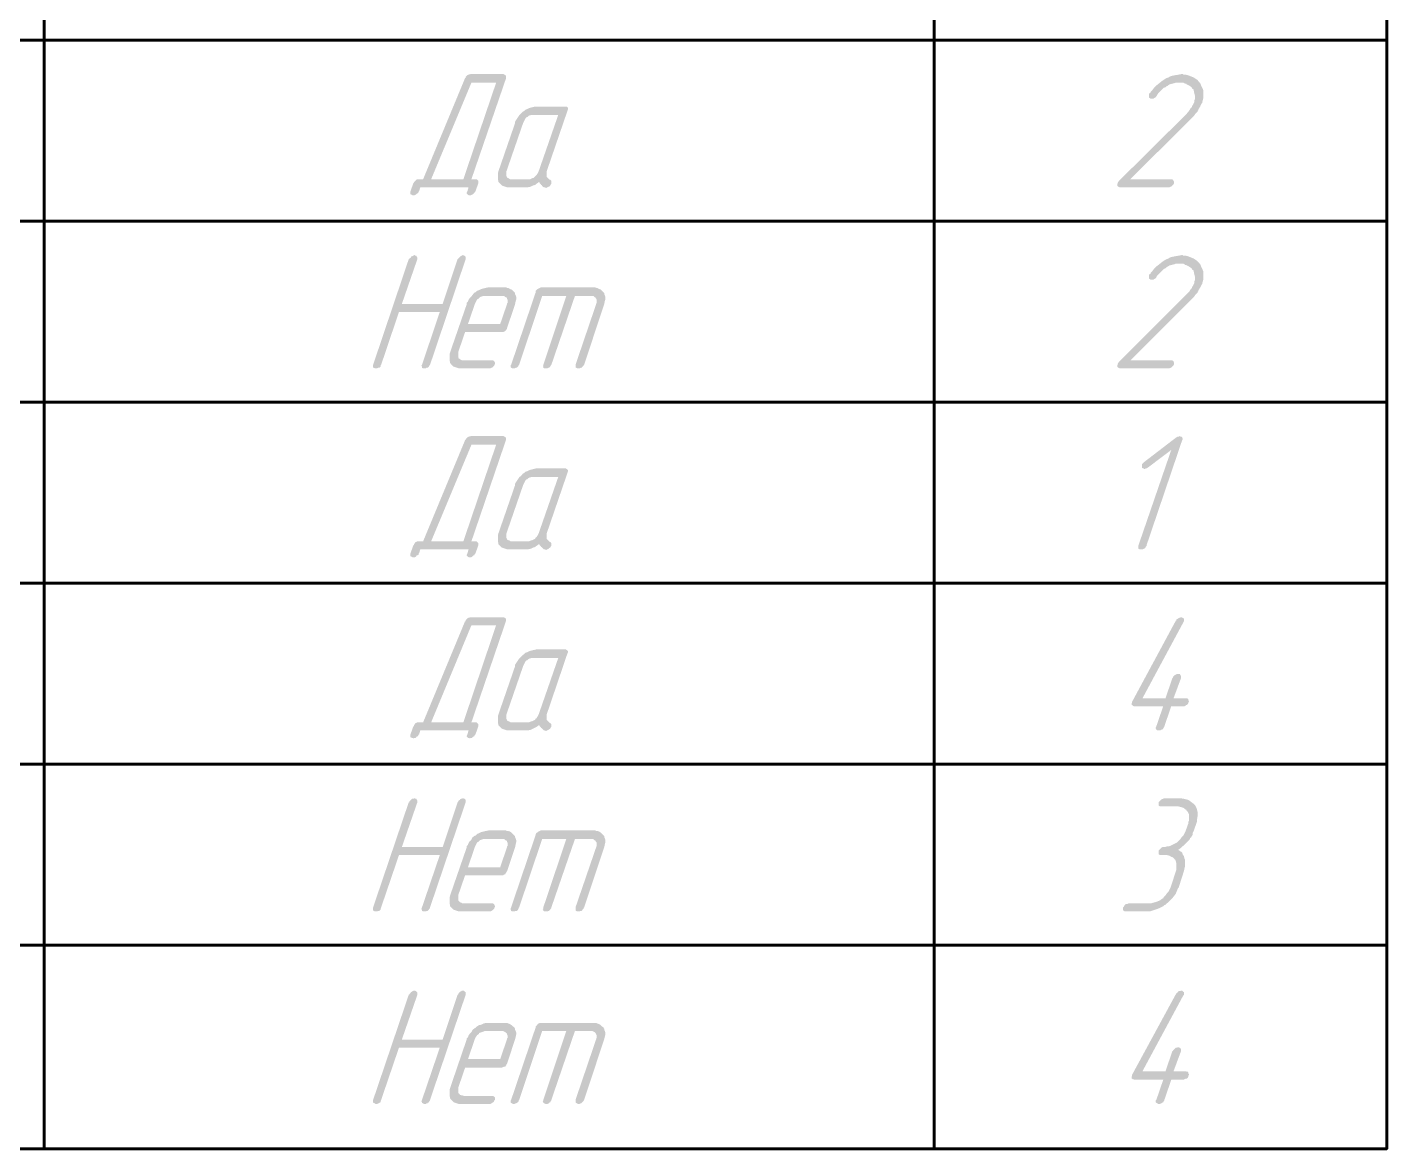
# Paper-space layout 'Layout1' of a CAD drawing. Extents: x -1 to 840, y -1 to 593.
# Drawn here: x 224.9 to 284.9, y 128 to 177.6 of the extents above; entities that cross this region are included whole.
import ezdxf

# ---------------------------------------------------------------- set-up
doc = ezdxf.new("R2010")
doc.units = 0
doc.header["$MEASUREMENT"] = 0
doc.layers.add('PDF _Геометрия', color=7, linetype='CONTINUOUS')
doc.layers.add('PDF _Сплошная заливка', color=7, linetype='CONTINUOUS')

psp = doc.layouts.get("Layout1")

# ---------------------------------------------------------------- hatches: boundary and pattern name
at = {"layer": 'PDF _Сплошная заливка', "transparency": 33554559}
h = psp.add_hatch(color=256, dxfattribs=at)
h.paths.add_polyline_path([(245.568, 175.115), (244.476, 175.115), (242.697, 170.848), (244.12, 170.848)], flags=0)
h.paths.add_polyline_path([(245.924, 175.47), (245.949, 175.47), (245.975, 175.445), (246, 175.42), (246, 175.369), (246, 175.293), (244.476, 170.848), (244.679, 170.848), (244.704, 170.848), (244.73, 170.822), (244.755, 170.797), (244.781, 170.771), (244.781, 170.721), (244.781, 170.67), (244.654, 170.314), (244.654, 170.314), (244.628, 170.289), (244.603, 170.238), (244.552, 170.187), (244.527, 170.187), (244.501, 170.162), (244.45, 170.136), (244.399, 170.136), (244.399, 170.136), (244.374, 170.136), (244.323, 170.162), (244.298, 170.187), (244.298, 170.187), (244.273, 170.213), (244.273, 170.264), (244.298, 170.314), (244.349, 170.492), (242.215, 170.492), (242.164, 170.314), (242.139, 170.314), (242.139, 170.264), (242.113, 170.238), (242.037, 170.187), (242.037, 170.187), (242.012, 170.162), (241.961, 170.136), (241.91, 170.136), (241.91, 170.136), (241.884, 170.136), (241.834, 170.162), (241.808, 170.187), (241.783, 170.187), (241.783, 170.213), (241.783, 170.264), (241.783, 170.314), (241.91, 170.67), (241.91, 170.67), (241.935, 170.695), (241.935, 170.721), (241.961, 170.746), (241.986, 170.771), (242.037, 170.822), (242.088, 170.848), (242.164, 170.848), (242.342, 170.848), (244.196, 175.318), (244.196, 175.318), (244.222, 175.318), (244.222, 175.369), (244.247, 175.394), (244.298, 175.445), (244.349, 175.47), (244.45, 175.496), (245.898, 175.496)], flags=0)
for points in [[(275.927, 175.47), (275.978, 175.47), (276.028, 175.47), (276.13, 175.445), (276.257, 175.394), (276.384, 175.344), (276.537, 175.242), (276.587, 175.191), (276.638, 175.14), (276.638, 175.115), (276.664, 175.115), (276.664, 175.089), (276.689, 175.064), (276.714, 174.988), (276.765, 174.886), (276.816, 174.759), (276.816, 174.607), (276.816, 174.531), (276.816, 174.455), (276.791, 174.353), (276.765, 174.251), (276.765, 174.251), (276.765, 174.226), (276.74, 174.2), (276.714, 174.15), (276.689, 174.099), (276.664, 174.048), (276.587, 173.921), (276.587, 173.896), (276.562, 173.87), (276.562, 173.845), (276.511, 173.794), (276.46, 173.743), (276.409, 173.667), (276.359, 173.616), (276.282, 173.54), (273.59, 170.848), (275.393, 170.848), (275.419, 170.848), (275.47, 170.822), (275.495, 170.771), (275.495, 170.771), (275.52, 170.746), (275.52, 170.721), (275.52, 170.67), (275.495, 170.645), (275.495, 170.619), (275.47, 170.594), (275.419, 170.543), (275.393, 170.517), (275.368, 170.517), (275.317, 170.492), (275.266, 170.492), (273.132, 170.492), (273.107, 170.492), (273.056, 170.517), (273.031, 170.543), (273.031, 170.543), (273.005, 170.568), (273.005, 170.619), (273.031, 170.67), (273.031, 170.67), (273.031, 170.695), (273.081, 170.771), (276.054, 173.718), (276.181, 173.87), (276.257, 173.997), (276.282, 173.997), (276.282, 174.023), (276.308, 174.048), (276.308, 174.074), (276.359, 174.15), (276.409, 174.251), (276.409, 174.251), (276.409, 174.277), (276.409, 174.327), (276.435, 174.378), (276.435, 174.455), (276.435, 174.556), (276.409, 174.658), (276.384, 174.785), (276.359, 174.835), (276.308, 174.861), (276.308, 174.886), (276.308, 174.886), (276.282, 174.912), (276.257, 174.937), (276.181, 174.988), (276.079, 175.039), (276.054, 175.039), (276.054, 175.064), (276.003, 175.064), (275.978, 175.089), (275.927, 175.115), (275.876, 175.115), (275.749, 175.115), (275.698, 175.115), (275.647, 175.115), (275.596, 175.115), (275.52, 175.089), (275.419, 175.064), (275.317, 175.039), (275.241, 174.988), (275.215, 174.962), (275.19, 174.962), (275.139, 174.912), (275.063, 174.886), (274.987, 174.81), (274.911, 174.734), (274.809, 174.632), (274.733, 174.505), (274.733, 174.505), (274.707, 174.48), (274.682, 174.455), (274.631, 174.429), (274.631, 174.429), (274.606, 174.404), (274.58, 174.404), (274.53, 174.404), (274.53, 174.404), (274.479, 174.404), (274.453, 174.429), (274.403, 174.455), (274.403, 174.455), (274.403, 174.48), (274.403, 174.505), (274.403, 174.581), (274.428, 174.632), (274.428, 174.658), (274.453, 174.658), (274.479, 174.683), (274.479, 174.708), (274.555, 174.785), (274.631, 174.886), (274.733, 174.988), (274.86, 175.089), (274.987, 175.191), (275.139, 175.293), (275.139, 175.293), (275.139, 175.293), (275.19, 175.318), (275.266, 175.344), (275.343, 175.394), (275.444, 175.42), (275.571, 175.445), (275.724, 175.47), (275.851, 175.496), (275.901, 175.496)], [(244.146, 167.469), (244.171, 167.469), (244.196, 167.444), (244.222, 167.419), (244.222, 167.393), (244.222, 167.368), (244.222, 167.317), (242.647, 162.644), (242.647, 162.644), (242.621, 162.618), (242.596, 162.567), (242.545, 162.516), (242.545, 162.516), (242.494, 162.516), (242.469, 162.491), (242.393, 162.491), (242.393, 162.491), (242.367, 162.491), (242.342, 162.491), (242.291, 162.516), (242.291, 162.516), (242.291, 162.567), (242.265, 162.593), (242.291, 162.644), (243.078, 164.98), (241.275, 164.98), (240.487, 162.644), (240.487, 162.644), (240.462, 162.618), (240.462, 162.567), (240.411, 162.516), (240.386, 162.516), (240.36, 162.516), (240.309, 162.491), (240.259, 162.491), (240.259, 162.491), (240.233, 162.491), (240.208, 162.491), (240.157, 162.516), (240.132, 162.516), (240.132, 162.567), (240.132, 162.593), (240.132, 162.618), (240.132, 162.644), (241.707, 167.317), (241.732, 167.317), (241.732, 167.342), (241.783, 167.368), (241.808, 167.419), (241.834, 167.444), (241.859, 167.444), (241.91, 167.469), (241.961, 167.495), (241.986, 167.495), (241.986, 167.469), (242.037, 167.469), (242.062, 167.444), (242.062, 167.419), (242.088, 167.393), (242.088, 167.368), (242.088, 167.317), (241.402, 165.336), (243.206, 165.336), (243.866, 167.317), (243.866, 167.317), (243.891, 167.342), (243.917, 167.368), (243.968, 167.419), (243.968, 167.444), (244.018, 167.444), (244.044, 167.469), (244.095, 167.495), (244.12, 167.495)], [(275.927, 167.469), (275.978, 167.469), (276.028, 167.469), (276.13, 167.444), (276.257, 167.393), (276.384, 167.342), (276.537, 167.241), (276.587, 167.19), (276.638, 167.139), (276.638, 167.114), (276.664, 167.114), (276.664, 167.088), (276.689, 167.063), (276.714, 166.987), (276.765, 166.885), (276.816, 166.758), (276.816, 166.606), (276.816, 166.53), (276.816, 166.454), (276.791, 166.352), (276.765, 166.25), (276.765, 166.25), (276.765, 166.225), (276.74, 166.199), (276.714, 166.149), (276.689, 166.098), (276.664, 166.047), (276.587, 165.92), (276.587, 165.895), (276.562, 165.869), (276.562, 165.844), (276.511, 165.793), (276.46, 165.742), (276.409, 165.666), (276.359, 165.615), (276.282, 165.539), (273.59, 162.847), (275.393, 162.847), (275.419, 162.847), (275.47, 162.821), (275.495, 162.796), (275.495, 162.77), (275.52, 162.745), (275.52, 162.72), (275.52, 162.669), (275.495, 162.644), (275.495, 162.618), (275.47, 162.593), (275.419, 162.542), (275.393, 162.516), (275.368, 162.516), (275.317, 162.491), (275.266, 162.491), (273.132, 162.491), (273.107, 162.491), (273.056, 162.516), (273.031, 162.542), (273.031, 162.542), (273.005, 162.567), (273.005, 162.618), (273.031, 162.669), (273.031, 162.669), (273.031, 162.694), (273.081, 162.77), (276.054, 165.742), (276.181, 165.869), (276.257, 165.996), (276.282, 165.996), (276.282, 166.022), (276.308, 166.047), (276.308, 166.072), (276.359, 166.149), (276.409, 166.25), (276.409, 166.25), (276.409, 166.276), (276.409, 166.326), (276.435, 166.377), (276.435, 166.454), (276.435, 166.555), (276.409, 166.657), (276.384, 166.784), (276.359, 166.835), (276.308, 166.86), (276.308, 166.885), (276.308, 166.885), (276.282, 166.911), (276.257, 166.936), (276.181, 166.987), (276.079, 167.038), (276.054, 167.038), (276.054, 167.063), (276.003, 167.063), (275.978, 167.088), (275.927, 167.114), (275.876, 167.114), (275.749, 167.114), (275.698, 167.114), (275.647, 167.114), (275.596, 167.114), (275.52, 167.088), (275.419, 167.063), (275.317, 167.038), (275.241, 166.987), (275.215, 166.987), (275.19, 166.961), (275.139, 166.911), (275.063, 166.885), (274.987, 166.809), (274.911, 166.733), (274.809, 166.631), (274.733, 166.53), (274.733, 166.504), (274.707, 166.479), (274.682, 166.454), (274.631, 166.428), (274.631, 166.428), (274.606, 166.403), (274.58, 166.403), (274.53, 166.403), (274.53, 166.403), (274.479, 166.403), (274.453, 166.428), (274.403, 166.454), (274.403, 166.454), (274.403, 166.479), (274.403, 166.53), (274.403, 166.58), (274.428, 166.631), (274.428, 166.657), (274.453, 166.657), (274.479, 166.682), (274.479, 166.707), (274.555, 166.784), (274.631, 166.885), (274.733, 166.987), (274.86, 167.088), (274.987, 167.19), (275.139, 167.292), (275.139, 167.292), (275.139, 167.292), (275.19, 167.317), (275.266, 167.342), (275.343, 167.393), (275.444, 167.419), (275.571, 167.444), (275.724, 167.469), (275.851, 167.495), (275.901, 167.495)], [(249.989, 166.047), (250.039, 166.047), (250.116, 165.996), (250.192, 165.971), (250.243, 165.92), (250.319, 165.844), (250.319, 165.844), (250.344, 165.818), (250.344, 165.768), (250.37, 165.717), (250.395, 165.641), (250.395, 165.539), (250.37, 165.463), (250.344, 165.336), (249.455, 162.644), (249.43, 162.644), (249.43, 162.618), (249.379, 162.567), (249.353, 162.516), (249.328, 162.516), (249.303, 162.516), (249.252, 162.491), (249.201, 162.491), (249.201, 162.491), (249.176, 162.491), (249.15, 162.491), (249.099, 162.516), (249.074, 162.516), (249.074, 162.567), (249.074, 162.593), (249.074, 162.618), (249.074, 162.644), (249.989, 165.336), (249.989, 165.336), (249.989, 165.361), (250.014, 165.387), (250.014, 165.437), (250.014, 165.514), (249.989, 165.565), (249.963, 165.59), (249.963, 165.615), (249.963, 165.615), (249.912, 165.641), (249.862, 165.691), (249.811, 165.691), (249.76, 165.691), (249.049, 165.691), (248.007, 162.644), (248.007, 162.644), (247.982, 162.618), (247.956, 162.567), (247.905, 162.516), (247.905, 162.516), (247.88, 162.516), (247.829, 162.491), (247.778, 162.491), (247.753, 162.491), (247.753, 162.491), (247.702, 162.491), (247.651, 162.516), (247.651, 162.516), (247.651, 162.567), (247.626, 162.593), (247.651, 162.618), (247.651, 162.644), (248.668, 165.691), (247.601, 165.691), (246.584, 162.644), (246.559, 162.644), (246.559, 162.618), (246.534, 162.567), (246.483, 162.516), (246.457, 162.516), (246.432, 162.516), (246.381, 162.491), (246.33, 162.491), (246.33, 162.491), (246.305, 162.491), (246.28, 162.491), (246.229, 162.516), (246.229, 162.516), (246.203, 162.567), (246.203, 162.593), (246.203, 162.618), (246.229, 162.644), (247.321, 165.869), (247.321, 165.895), (247.321, 165.92), (247.346, 165.945), (247.372, 165.971), (247.397, 165.996), (247.448, 166.022), (247.499, 166.047), (247.55, 166.072), (249.938, 166.072)], [(275.8, 159.468), (275.851, 159.468), (275.876, 159.443), (275.876, 159.418), (275.901, 159.392), (275.901, 159.367), (275.876, 159.316), (274.301, 154.668), (274.301, 154.642), (274.275, 154.617), (274.25, 154.566), (274.199, 154.516), (274.199, 154.516), (274.174, 154.516), (274.123, 154.49), (274.072, 154.49), (274.047, 154.49), (274.047, 154.49), (273.996, 154.49), (273.945, 154.516), (273.945, 154.541), (273.945, 154.566), (273.945, 154.592), (273.945, 154.617), (273.945, 154.668), (275.393, 158.884), (274.352, 158.097), (274.352, 158.097), (274.301, 158.071), (274.275, 158.071), (274.225, 158.046), (274.199, 158.046), (274.174, 158.071), (274.148, 158.071), (274.098, 158.097), (274.098, 158.122), (274.098, 158.148), (274.098, 158.173), (274.098, 158.224), (274.098, 158.249), (274.123, 158.275), (274.148, 158.3), (274.199, 158.351), (275.622, 159.443), (275.647, 159.443), (275.673, 159.468), (275.724, 159.468), (275.774, 159.494), (275.774, 159.494)], [(275.876, 151.467), (275.901, 151.467), (275.927, 151.442), (275.952, 151.417), (275.952, 151.391), (275.952, 151.366), (275.952, 151.315), (275.927, 151.264), (274.123, 147.911), (275.139, 147.911), (275.444, 148.8), (275.47, 148.826), (275.47, 148.851), (275.495, 148.877), (275.546, 148.927), (275.546, 148.927), (275.596, 148.953), (275.647, 148.978), (275.698, 148.978), (275.698, 148.978), (275.724, 148.978), (275.774, 148.978), (275.8, 148.927), (275.8, 148.927), (275.825, 148.902), (275.825, 148.851), (275.825, 148.8), (275.495, 147.911), (276.054, 147.911), (276.079, 147.911), (276.13, 147.886), (276.155, 147.861), (276.155, 147.861), (276.155, 147.81), (276.181, 147.785), (276.155, 147.734), (276.155, 147.734), (276.155, 147.708), (276.13, 147.657), (276.079, 147.607), (276.054, 147.607), (276.028, 147.581), (275.978, 147.556), (275.927, 147.556), (275.393, 147.556), (275.088, 146.667), (275.088, 146.641), (275.063, 146.616), (275.038, 146.565), (274.987, 146.515), (274.961, 146.515), (274.936, 146.515), (274.911, 146.489), (274.834, 146.489), (274.834, 146.489), (274.809, 146.489), (274.784, 146.489), (274.733, 146.515), (274.733, 146.54), (274.707, 146.565), (274.707, 146.591), (274.707, 146.616), (274.733, 146.667), (275.038, 147.556), (273.767, 147.556), (273.742, 147.556), (273.691, 147.581), (273.666, 147.607), (273.64, 147.607), (273.64, 147.632), (273.64, 147.683), (273.666, 147.734), (273.666, 147.759), (275.596, 151.34), (275.622, 151.34), (275.622, 151.391), (275.673, 151.417), (275.698, 151.442), (275.825, 151.493), (275.851, 151.493)], [(244.146, 143.467), (244.171, 143.467), (244.196, 143.441), (244.222, 143.416), (244.222, 143.39), (244.222, 143.365), (244.222, 143.314), (242.647, 138.666), (242.647, 138.64), (242.621, 138.615), (242.596, 138.564), (242.545, 138.514), (242.545, 138.514), (242.494, 138.514), (242.469, 138.488), (242.393, 138.488), (242.393, 138.488), (242.367, 138.488), (242.342, 138.488), (242.291, 138.514), (242.291, 138.539), (242.291, 138.564), (242.265, 138.59), (242.291, 138.666), (243.078, 140.977), (241.275, 140.977), (240.487, 138.666), (240.487, 138.64), (240.462, 138.615), (240.462, 138.564), (240.411, 138.514), (240.386, 138.514), (240.36, 138.514), (240.309, 138.488), (240.259, 138.488), (240.259, 138.488), (240.233, 138.488), (240.208, 138.488), (240.157, 138.514), (240.132, 138.539), (240.132, 138.564), (240.132, 138.59), (240.132, 138.615), (240.132, 138.666), (241.707, 143.314), (241.732, 143.314), (241.732, 143.339), (241.783, 143.39), (241.808, 143.416), (241.834, 143.441), (241.859, 143.467), (241.91, 143.467), (241.961, 143.492), (241.986, 143.492), (241.986, 143.467), (242.037, 143.467), (242.062, 143.441), (242.062, 143.416), (242.088, 143.39), (242.088, 143.365), (242.088, 143.314), (241.402, 141.333), (243.206, 141.333), (243.866, 143.314), (243.866, 143.314), (243.891, 143.339), (243.917, 143.39), (243.968, 143.416), (243.968, 143.441), (244.018, 143.467), (244.044, 143.467), (244.095, 143.492), (244.12, 143.492)], [(275.876, 143.467), (275.952, 143.467), (276.054, 143.441), (276.155, 143.416), (276.257, 143.339), (276.359, 143.263), (276.46, 143.162), (276.46, 143.162), (276.486, 143.111), (276.511, 143.06), (276.537, 142.958), (276.562, 142.857), (276.562, 142.73), (276.537, 142.577), (276.537, 142.476), (276.511, 142.4), (276.384, 142.044), (276.333, 141.943), (276.333, 141.866), (276.282, 141.79), (276.282, 141.79), (276.282, 141.765), (276.232, 141.739), (276.206, 141.663), (276.13, 141.587), (276.13, 141.587), (276.105, 141.561), (276.054, 141.511), (276.003, 141.46), (275.952, 141.409), (275.876, 141.358), (275.8, 141.282), (275.698, 141.206), (275.698, 141.206), (275.749, 141.18), (275.774, 141.155), (275.825, 141.13), (275.876, 141.079), (275.901, 141.003), (275.952, 140.927), (275.978, 140.825), (275.978, 140.825), (276.003, 140.774), (276.003, 140.723), (276.003, 140.673), (276.003, 140.571), (276.003, 140.495), (275.978, 140.393), (275.952, 140.266), (275.724, 139.555), (275.724, 139.529), (275.698, 139.529), (275.698, 139.504), (275.673, 139.479), (275.647, 139.403), (275.596, 139.276), (275.52, 139.174), (275.419, 139.047), (275.292, 138.92), (275.139, 138.793), (275.139, 138.793), (275.139, 138.767), (275.088, 138.767), (275.063, 138.742), (275.038, 138.717), (274.987, 138.691), (274.885, 138.64), (274.758, 138.59), (274.606, 138.539), (274.453, 138.488), (274.275, 138.488), (273.361, 138.488), (273.335, 138.488), (273.31, 138.514), (273.259, 138.539), (273.259, 138.539), (273.259, 138.564), (273.259, 138.615), (273.259, 138.666), (273.259, 138.666), (273.285, 138.691), (273.31, 138.717), (273.335, 138.767), (273.361, 138.793), (273.386, 138.818), (273.463, 138.818), (273.513, 138.844), (274.453, 138.844), (274.504, 138.844), (274.58, 138.869), (274.682, 138.895), (274.758, 138.92), (274.885, 138.971), (274.987, 139.047), (274.987, 139.047), (275.038, 139.072), (275.063, 139.123), (275.139, 139.199), (275.19, 139.276), (275.266, 139.352), (275.317, 139.453), (275.368, 139.555), (275.596, 140.266), (275.596, 140.291), (275.622, 140.317), (275.622, 140.368), (275.622, 140.444), (275.622, 140.52), (275.622, 140.596), (275.596, 140.698), (275.571, 140.774), (275.546, 140.774), (275.546, 140.799), (275.495, 140.85), (275.47, 140.876), (275.393, 140.901), (275.317, 140.952), (275.215, 140.977), (275.114, 140.977), (274.936, 140.977), (274.911, 140.977), (274.86, 141.003), (274.834, 141.028), (274.834, 141.028), (274.834, 141.054), (274.834, 141.104), (274.834, 141.155), (274.834, 141.18), (274.834, 141.18), (274.885, 141.231), (274.911, 141.257), (274.936, 141.282), (274.961, 141.307), (275.012, 141.333), (275.063, 141.333), (275.114, 141.333), (275.19, 141.358), (275.266, 141.358), (275.343, 141.384), (275.444, 141.435), (275.546, 141.485), (275.647, 141.536), (275.673, 141.561), (275.698, 141.587), (275.749, 141.638), (275.8, 141.688), (275.851, 141.765), (275.927, 141.841), (275.978, 141.943), (276.028, 142.044), (276.155, 142.4), (276.155, 142.425), (276.155, 142.45), (276.181, 142.501), (276.181, 142.577), (276.181, 142.654), (276.181, 142.755), (276.155, 142.831), (276.105, 142.908), (276.105, 142.933), (276.079, 142.933), (276.054, 142.984), (276.003, 143.009), (275.952, 143.06), (275.876, 143.086), (275.774, 143.111), (275.673, 143.136), (274.961, 143.136), (274.911, 143.136), (274.885, 143.136), (274.834, 143.162), (274.834, 143.187), (274.834, 143.213), (274.834, 143.263), (274.834, 143.314), (274.834, 143.314), (274.86, 143.339), (274.885, 143.365), (274.936, 143.416), (274.936, 143.416), (274.961, 143.441), (275.038, 143.467), (275.088, 143.492), (275.851, 143.492)], [(249.989, 142.044), (250.039, 142.044), (250.116, 142.019), (250.192, 141.968), (250.243, 141.917), (250.319, 141.841), (250.319, 141.841), (250.344, 141.816), (250.344, 141.765), (250.37, 141.714), (250.395, 141.638), (250.395, 141.561), (250.37, 141.46), (250.344, 141.333), (249.455, 138.666), (249.43, 138.64), (249.43, 138.615), (249.379, 138.564), (249.353, 138.514), (249.328, 138.514), (249.303, 138.514), (249.252, 138.488), (249.201, 138.488), (249.201, 138.488), (249.176, 138.488), (249.15, 138.488), (249.099, 138.514), (249.074, 138.539), (249.074, 138.564), (249.074, 138.59), (249.074, 138.615), (249.074, 138.666), (249.989, 141.333), (249.989, 141.358), (249.989, 141.358), (250.014, 141.384), (250.014, 141.435), (250.014, 141.511), (249.989, 141.561), (249.963, 141.587), (249.963, 141.612), (249.963, 141.612), (249.912, 141.638), (249.862, 141.688), (249.811, 141.688), (249.76, 141.688), (249.049, 141.688), (248.007, 138.666), (248.007, 138.64), (247.982, 138.615), (247.956, 138.564), (247.905, 138.514), (247.905, 138.514), (247.88, 138.514), (247.829, 138.488), (247.778, 138.488), (247.753, 138.488), (247.753, 138.488), (247.702, 138.488), (247.651, 138.514), (247.651, 138.539), (247.651, 138.564), (247.626, 138.59), (247.651, 138.615), (247.651, 138.666), (248.668, 141.688), (247.601, 141.688), (246.584, 138.666), (246.559, 138.64), (246.559, 138.615), (246.534, 138.564), (246.483, 138.514), (246.457, 138.514), (246.432, 138.514), (246.381, 138.488), (246.33, 138.488), (246.33, 138.488), (246.305, 138.488), (246.28, 138.488), (246.229, 138.514), (246.229, 138.539), (246.203, 138.564), (246.203, 138.59), (246.203, 138.615), (246.229, 138.666), (247.321, 141.892), (247.321, 141.892), (247.321, 141.917), (247.346, 141.943), (247.372, 141.968), (247.397, 141.993), (247.448, 142.019), (247.499, 142.044), (247.55, 142.069), (249.938, 142.069)], [(244.146, 134.983), (244.171, 134.957), (244.196, 134.932), (244.222, 134.932), (244.222, 134.907), (244.222, 134.856), (244.222, 134.805), (242.647, 130.157), (242.647, 130.131), (242.621, 130.106), (242.596, 130.055), (242.545, 130.03), (242.545, 130.005), (242.494, 130.005), (242.469, 129.979), (242.393, 129.979), (242.393, 129.979), (242.367, 129.979), (242.342, 130.005), (242.291, 130.03), (242.291, 130.03), (242.291, 130.055), (242.265, 130.106), (242.291, 130.157), (243.078, 132.468), (241.275, 132.468), (240.487, 130.157), (240.487, 130.131), (240.462, 130.106), (240.462, 130.055), (240.411, 130.03), (240.386, 130.005), (240.36, 130.005), (240.309, 129.979), (240.259, 129.979), (240.259, 129.979), (240.233, 129.979), (240.208, 130.005), (240.157, 130.03), (240.132, 130.03), (240.132, 130.055), (240.132, 130.106), (240.132, 130.131), (240.132, 130.157), (241.707, 134.805), (241.732, 134.805), (241.732, 134.83), (241.783, 134.881), (241.808, 134.932), (241.834, 134.932), (241.859, 134.957), (241.91, 134.983), (241.961, 134.983), (241.986, 134.983), (241.986, 134.983), (242.037, 134.957), (242.062, 134.932), (242.062, 134.932), (242.088, 134.907), (242.088, 134.856), (242.088, 134.805), (241.402, 132.824), (243.206, 132.824), (243.866, 134.805), (243.866, 134.805), (243.891, 134.83), (243.917, 134.881), (243.968, 134.932), (243.968, 134.932), (244.018, 134.957), (244.044, 134.983), (244.095, 134.983), (244.12, 134.983)], [(275.876, 134.983), (275.901, 134.957), (275.927, 134.932), (275.952, 134.932), (275.952, 134.907), (275.952, 134.856), (275.952, 134.805), (275.927, 134.78), (274.123, 131.427), (275.139, 131.427), (275.444, 132.316), (275.47, 132.316), (275.47, 132.341), (275.495, 132.367), (275.546, 132.418), (275.546, 132.418), (275.596, 132.468), (275.647, 132.468), (275.698, 132.494), (275.698, 132.494), (275.724, 132.468), (275.774, 132.468), (275.8, 132.443), (275.8, 132.418), (275.825, 132.418), (275.825, 132.367), (275.825, 132.316), (275.495, 131.427), (276.054, 131.427), (276.079, 131.401), (276.13, 131.401), (276.155, 131.351), (276.155, 131.351), (276.155, 131.325), (276.181, 131.275), (276.155, 131.224), (276.155, 131.224), (276.155, 131.198), (276.13, 131.148), (276.079, 131.097), (276.054, 131.097), (276.028, 131.097), (275.978, 131.071), (275.927, 131.046), (275.393, 131.046), (275.088, 130.157), (275.088, 130.131), (275.063, 130.106), (275.038, 130.055), (274.987, 130.03), (274.961, 130.005), (274.936, 130.005), (274.911, 129.979), (274.834, 129.979), (274.834, 129.979), (274.809, 129.979), (274.784, 130.005), (274.733, 130.03), (274.733, 130.03), (274.707, 130.055), (274.707, 130.106), (274.707, 130.131), (274.733, 130.157), (275.038, 131.046), (273.767, 131.046), (273.742, 131.071), (273.691, 131.071), (273.666, 131.097), (273.64, 131.097), (273.64, 131.148), (273.64, 131.173), (273.666, 131.224), (273.666, 131.275), (275.596, 134.83), (275.622, 134.856), (275.622, 134.881), (275.673, 134.907), (275.698, 134.957), (275.825, 134.983), (275.851, 134.983)], [(249.989, 133.56), (250.039, 133.535), (250.116, 133.51), (250.192, 133.459), (250.243, 133.408), (250.319, 133.357), (250.319, 133.332), (250.344, 133.307), (250.344, 133.256), (250.37, 133.205), (250.395, 133.129), (250.395, 133.053), (250.37, 132.951), (250.344, 132.849), (249.455, 130.157), (249.43, 130.131), (249.43, 130.106), (249.379, 130.055), (249.353, 130.03), (249.328, 130.005), (249.303, 130.005), (249.252, 129.979), (249.201, 129.979), (249.201, 129.979), (249.176, 129.979), (249.15, 130.005), (249.099, 130.03), (249.074, 130.03), (249.074, 130.055), (249.074, 130.106), (249.074, 130.131), (249.074, 130.157), (249.989, 132.849), (249.989, 132.849), (249.989, 132.875), (250.014, 132.9), (250.014, 132.926), (250.014, 133.002), (249.989, 133.053), (249.963, 133.103), (249.963, 133.103), (249.963, 133.103), (249.912, 133.154), (249.862, 133.179), (249.811, 133.205), (249.76, 133.205), (249.049, 133.205), (248.007, 130.157), (248.007, 130.131), (247.982, 130.106), (247.956, 130.055), (247.905, 130.03), (247.905, 130.005), (247.88, 130.005), (247.829, 129.979), (247.778, 129.979), (247.753, 129.979), (247.753, 129.979), (247.702, 130.005), (247.651, 130.03), (247.651, 130.03), (247.651, 130.055), (247.626, 130.106), (247.651, 130.131), (247.651, 130.157), (248.668, 133.205), (247.601, 133.205), (246.584, 130.157), (246.559, 130.131), (246.559, 130.106), (246.534, 130.055), (246.483, 130.03), (246.457, 130.005), (246.432, 130.005), (246.381, 129.979), (246.33, 129.979), (246.33, 129.979), (246.305, 129.979), (246.28, 130.005), (246.229, 130.03), (246.229, 130.03), (246.203, 130.055), (246.203, 130.106), (246.203, 130.131), (246.229, 130.157), (247.321, 133.383), (247.321, 133.383), (247.321, 133.408), (247.346, 133.434), (247.372, 133.459), (247.397, 133.51), (247.448, 133.535), (247.499, 133.56), (247.55, 133.56), (249.938, 133.56)]]:
    psp.add_hatch(color=256, dxfattribs=at).paths.add_polyline_path(points)
h = psp.add_hatch(color=256, dxfattribs=at)
h.paths.add_polyline_path([(248.312, 173.692), (247.22, 173.692), (247.194, 173.692), (247.143, 173.692), (247.042, 173.667), (246.991, 173.642), (246.94, 173.591), (246.94, 173.591), (246.915, 173.591), (246.889, 173.565), (246.864, 173.54), (246.813, 173.438), (246.788, 173.388), (246.762, 173.337), (246.025, 171.203), (246.025, 171.178), (246.025, 171.178), (246.025, 171.152), (246.025, 171.102), (246.025, 171.025), (246.025, 170.975), (246.051, 170.949), (246.051, 170.924), (246.051, 170.924), (246.102, 170.898), (246.178, 170.848), (246.203, 170.848), (246.254, 170.848), (246.991, 170.848), (247.016, 170.848), (247.067, 170.848), (247.169, 170.898), (247.22, 170.898), (247.27, 170.949), (247.27, 170.949), (247.296, 170.975), (247.296, 170.975), (247.346, 171.025), (247.397, 171.102), (247.423, 171.152), (247.448, 171.203)], flags=0)
h.paths.add_polyline_path([(248.668, 174.048), (248.693, 174.048), (248.718, 174.023), (248.744, 173.997), (248.744, 173.946), (248.718, 173.87), (247.804, 171.203), (247.804, 171.178), (247.804, 171.178), (247.804, 171.152), (247.804, 171.127), (247.804, 171.051), (247.804, 170.975), (247.804, 170.949), (247.829, 170.924), (247.88, 170.873), (247.931, 170.822), (247.931, 170.822), (247.956, 170.822), (247.982, 170.797), (248.007, 170.771), (248.007, 170.746), (248.007, 170.695), (248.007, 170.645), (248.007, 170.645), (247.982, 170.619), (247.956, 170.568), (247.905, 170.517), (247.905, 170.517), (247.88, 170.517), (247.829, 170.492), (247.778, 170.467), (247.702, 170.492), (247.702, 170.492), (247.677, 170.492), (247.626, 170.517), (247.575, 170.594), (247.55, 170.594), (247.55, 170.594), (247.55, 170.619), (247.524, 170.645), (247.499, 170.67), (247.473, 170.721), (247.448, 170.721), (247.423, 170.695), (247.346, 170.645), (247.296, 170.594), (247.194, 170.568), (247.092, 170.517), (246.965, 170.492), (246.864, 170.492), (246.102, 170.492), (246.051, 170.492), (245.975, 170.517), (245.898, 170.543), (245.822, 170.568), (245.771, 170.619), (245.695, 170.695), (245.695, 170.695), (245.67, 170.721), (245.67, 170.771), (245.644, 170.822), (245.644, 170.898), (245.644, 171), (245.644, 171.102), (245.67, 171.203), (246.407, 173.337), (246.407, 173.362), (246.407, 173.388), (246.432, 173.438), (246.483, 173.515), (246.534, 173.591), (246.584, 173.667), (246.661, 173.743), (246.762, 173.845), (246.788, 173.845), (246.813, 173.87), (246.864, 173.921), (246.94, 173.946), (247.042, 173.997), (247.143, 174.023), (247.245, 174.048), (247.346, 174.048), (248.642, 174.048)], flags=0)
h = psp.add_hatch(color=256, dxfattribs=at)
h.paths.add_polyline_path([(245.822, 165.691), (245.085, 165.691), (245.06, 165.691), (245.009, 165.691), (244.933, 165.666), (244.857, 165.641), (244.806, 165.59), (244.806, 165.59), (244.806, 165.59), (244.781, 165.565), (244.73, 165.539), (244.679, 165.437), (244.654, 165.387), (244.628, 165.336), (244.323, 164.447), (245.746, 164.447), (246.051, 165.336), (246.051, 165.336), (246.051, 165.361), (246.076, 165.387), (246.076, 165.437), (246.076, 165.514), (246.051, 165.565), (246.051, 165.59), (246.051, 165.615), (246.025, 165.615), (245.975, 165.641), (245.924, 165.691), (245.873, 165.691)], flags=0)
h.paths.add_polyline_path([(246.051, 166.047), (246.102, 166.047), (246.178, 165.996), (246.254, 165.971), (246.305, 165.92), (246.381, 165.844), (246.381, 165.844), (246.407, 165.818), (246.407, 165.768), (246.432, 165.717), (246.457, 165.641), (246.457, 165.539), (246.432, 165.463), (246.407, 165.336), (246.051, 164.269), (246.051, 164.244), (246.025, 164.218), (246.025, 164.218), (246, 164.167), (245.975, 164.142), (245.924, 164.117), (245.873, 164.091), (245.797, 164.091), (244.196, 164.091), (243.891, 163.202), (243.891, 163.177), (243.891, 163.177), (243.891, 163.151), (243.891, 163.101), (243.891, 163.025), (243.891, 162.974), (243.917, 162.948), (243.917, 162.923), (243.942, 162.923), (243.968, 162.897), (244.044, 162.847), (244.069, 162.847), (244.146, 162.847), (245.39, 162.847), (245.416, 162.847), (245.467, 162.821), (245.492, 162.796), (245.492, 162.77), (245.517, 162.745), (245.517, 162.72), (245.517, 162.669), (245.492, 162.644), (245.492, 162.618), (245.467, 162.593), (245.416, 162.542), (245.39, 162.516), (245.365, 162.516), (245.314, 162.491), (245.263, 162.491), (243.968, 162.491), (243.917, 162.491), (243.841, 162.516), (243.764, 162.542), (243.688, 162.567), (243.637, 162.618), (243.561, 162.694), (243.561, 162.694), (243.536, 162.72), (243.536, 162.77), (243.51, 162.821), (243.51, 162.897), (243.51, 162.999), (243.51, 163.101), (243.536, 163.202), (244.273, 165.336), (244.273, 165.361), (244.273, 165.387), (244.323, 165.437), (244.349, 165.514), (244.399, 165.59), (244.476, 165.666), (244.527, 165.742), (244.628, 165.844), (244.654, 165.844), (244.679, 165.869), (244.73, 165.92), (244.806, 165.945), (244.908, 165.996), (245.009, 166.022), (245.111, 166.047), (245.238, 166.072), (246, 166.072)], flags=0)
h = psp.add_hatch(color=256, dxfattribs=at)
h.paths.add_polyline_path([(245.568, 159.113), (244.476, 159.113), (242.697, 154.846), (244.12, 154.846)], flags=0)
h.paths.add_polyline_path([(245.924, 159.468), (245.949, 159.468), (245.975, 159.443), (246, 159.418), (246, 159.367), (246, 159.316), (244.476, 154.846), (244.679, 154.846), (244.704, 154.846), (244.73, 154.82), (244.755, 154.795), (244.781, 154.769), (244.781, 154.719), (244.781, 154.668), (244.654, 154.312), (244.654, 154.312), (244.628, 154.287), (244.603, 154.236), (244.552, 154.211), (244.527, 154.185), (244.501, 154.16), (244.45, 154.135), (244.399, 154.135), (244.399, 154.135), (244.374, 154.135), (244.323, 154.16), (244.298, 154.185), (244.298, 154.185), (244.273, 154.211), (244.273, 154.261), (244.298, 154.312), (244.349, 154.49), (242.215, 154.49), (242.164, 154.312), (242.139, 154.312), (242.139, 154.261), (242.113, 154.236), (242.037, 154.211), (242.037, 154.185), (242.012, 154.16), (241.961, 154.135), (241.91, 154.135), (241.91, 154.135), (241.884, 154.135), (241.834, 154.16), (241.808, 154.185), (241.783, 154.185), (241.783, 154.211), (241.783, 154.261), (241.783, 154.312), (241.91, 154.668), (241.91, 154.668), (241.935, 154.693), (241.935, 154.719), (241.961, 154.744), (241.986, 154.795), (242.037, 154.82), (242.088, 154.846), (242.164, 154.846), (242.342, 154.846), (244.196, 159.316), (244.196, 159.316), (244.222, 159.316), (244.222, 159.367), (244.247, 159.392), (244.298, 159.443), (244.349, 159.468), (244.45, 159.494), (245.898, 159.494)], flags=0)
h = psp.add_hatch(color=256, dxfattribs=at)
h.paths.add_polyline_path([(248.312, 157.69), (247.22, 157.69), (247.194, 157.69), (247.143, 157.69), (247.042, 157.665), (246.991, 157.64), (246.94, 157.589), (246.94, 157.589), (246.915, 157.589), (246.889, 157.564), (246.864, 157.538), (246.813, 157.436), (246.788, 157.386), (246.762, 157.335), (246.025, 155.201), (246.025, 155.176), (246.025, 155.176), (246.025, 155.15), (246.025, 155.1), (246.025, 155.024), (246.025, 154.998), (246.051, 154.947), (246.051, 154.922), (246.051, 154.922), (246.102, 154.896), (246.178, 154.871), (246.203, 154.846), (246.254, 154.846), (246.991, 154.846), (247.016, 154.846), (247.067, 154.871), (247.169, 154.896), (247.22, 154.922), (247.27, 154.947), (247.27, 154.947), (247.296, 154.973), (247.296, 154.998), (247.346, 155.024), (247.397, 155.1), (247.423, 155.15), (247.448, 155.201)], flags=0)
h.paths.add_polyline_path([(248.668, 158.046), (248.693, 158.046), (248.718, 158.021), (248.744, 157.995), (248.744, 157.945), (248.718, 157.868), (247.804, 155.201), (247.804, 155.176), (247.804, 155.176), (247.804, 155.15), (247.804, 155.125), (247.804, 155.049), (247.804, 154.973), (247.804, 154.947), (247.829, 154.922), (247.88, 154.871), (247.931, 154.82), (247.931, 154.82), (247.956, 154.82), (247.982, 154.795), (248.007, 154.769), (248.007, 154.744), (248.007, 154.693), (248.007, 154.668), (248.007, 154.642), (247.982, 154.617), (247.956, 154.566), (247.905, 154.541), (247.905, 154.516), (247.88, 154.516), (247.829, 154.49), (247.778, 154.465), (247.702, 154.49), (247.702, 154.49), (247.677, 154.49), (247.626, 154.541), (247.575, 154.592), (247.55, 154.592), (247.55, 154.592), (247.55, 154.617), (247.524, 154.642), (247.499, 154.668), (247.473, 154.719), (247.448, 154.719), (247.423, 154.693), (247.346, 154.642), (247.296, 154.592), (247.194, 154.566), (247.092, 154.516), (246.965, 154.49), (246.864, 154.49), (246.102, 154.49), (246.051, 154.49), (245.975, 154.516), (245.898, 154.541), (245.822, 154.566), (245.771, 154.617), (245.695, 154.693), (245.695, 154.693), (245.67, 154.719), (245.67, 154.769), (245.644, 154.82), (245.644, 154.896), (245.644, 154.998), (245.644, 155.1), (245.67, 155.201), (246.407, 157.335), (246.407, 157.36), (246.407, 157.386), (246.432, 157.436), (246.483, 157.513), (246.534, 157.589), (246.584, 157.665), (246.661, 157.741), (246.762, 157.843), (246.788, 157.843), (246.813, 157.868), (246.864, 157.919), (246.94, 157.945), (247.042, 157.995), (247.143, 158.021), (247.245, 158.046), (247.346, 158.071), (248.642, 158.071)], flags=0)
h = psp.add_hatch(color=256, dxfattribs=at)
h.paths.add_polyline_path([(245.568, 151.137), (244.476, 151.137), (242.697, 146.845), (244.12, 146.845)], flags=0)
h.paths.add_polyline_path([(245.924, 151.467), (245.949, 151.467), (245.975, 151.442), (246, 151.417), (246, 151.366), (246, 151.315), (244.476, 146.845), (244.679, 146.845), (244.704, 146.845), (244.73, 146.819), (244.755, 146.794), (244.781, 146.768), (244.781, 146.718), (244.781, 146.667), (244.654, 146.311), (244.654, 146.311), (244.628, 146.286), (244.603, 146.235), (244.552, 146.21), (244.527, 146.184), (244.501, 146.159), (244.45, 146.159), (244.399, 146.134), (244.399, 146.134), (244.374, 146.159), (244.323, 146.159), (244.298, 146.184), (244.298, 146.184), (244.273, 146.21), (244.273, 146.26), (244.298, 146.311), (244.349, 146.489), (242.215, 146.489), (242.164, 146.311), (242.139, 146.311), (242.139, 146.286), (242.113, 146.235), (242.037, 146.21), (242.037, 146.184), (242.012, 146.159), (241.961, 146.159), (241.91, 146.134), (241.91, 146.134), (241.884, 146.159), (241.834, 146.159), (241.808, 146.184), (241.783, 146.184), (241.783, 146.21), (241.783, 146.26), (241.783, 146.311), (241.91, 146.667), (241.91, 146.667), (241.935, 146.692), (241.935, 146.718), (241.961, 146.743), (241.986, 146.794), (242.037, 146.819), (242.088, 146.845), (242.164, 146.845), (242.342, 146.845), (244.196, 151.315), (244.196, 151.315), (244.222, 151.315), (244.222, 151.366), (244.247, 151.391), (244.298, 151.442), (244.349, 151.467), (244.45, 151.493), (245.898, 151.493)], flags=0)
h = psp.add_hatch(color=256, dxfattribs=at)
h.paths.add_polyline_path([(248.312, 149.689), (247.22, 149.689), (247.194, 149.689), (247.143, 149.689), (247.042, 149.664), (246.991, 149.639), (246.94, 149.588), (246.94, 149.588), (246.915, 149.588), (246.889, 149.562), (246.864, 149.537), (246.813, 149.436), (246.788, 149.385), (246.762, 149.334), (246.025, 147.2), (246.025, 147.2), (246.025, 147.175), (246.025, 147.149), (246.025, 147.099), (246.025, 147.022), (246.025, 146.997), (246.051, 146.946), (246.051, 146.946), (246.051, 146.921), (246.102, 146.896), (246.178, 146.87), (246.203, 146.845), (246.254, 146.845), (246.991, 146.845), (247.016, 146.845), (247.067, 146.87), (247.169, 146.896), (247.22, 146.921), (247.27, 146.946), (247.27, 146.946), (247.296, 146.972), (247.296, 146.997), (247.346, 147.022), (247.397, 147.099), (247.423, 147.149), (247.448, 147.2)], flags=0)
h.paths.add_polyline_path([(248.668, 150.045), (248.693, 150.045), (248.718, 150.02), (248.744, 149.994), (248.744, 149.944), (248.718, 149.893), (247.804, 147.2), (247.804, 147.2), (247.804, 147.175), (247.804, 147.149), (247.804, 147.124), (247.804, 147.048), (247.804, 146.972), (247.804, 146.946), (247.829, 146.921), (247.88, 146.87), (247.931, 146.819), (247.931, 146.819), (247.956, 146.819), (247.982, 146.794), (248.007, 146.768), (248.007, 146.743), (248.007, 146.692), (248.007, 146.667), (248.007, 146.641), (247.982, 146.616), (247.956, 146.565), (247.905, 146.54), (247.905, 146.515), (247.88, 146.515), (247.829, 146.489), (247.778, 146.464), (247.702, 146.489), (247.702, 146.489), (247.677, 146.489), (247.626, 146.54), (247.575, 146.591), (247.55, 146.591), (247.55, 146.616), (247.55, 146.616), (247.524, 146.641), (247.499, 146.667), (247.473, 146.718), (247.448, 146.718), (247.423, 146.692), (247.346, 146.641), (247.296, 146.616), (247.194, 146.565), (247.092, 146.515), (246.965, 146.489), (246.864, 146.489), (246.102, 146.489), (246.051, 146.489), (245.975, 146.515), (245.898, 146.54), (245.822, 146.565), (245.771, 146.616), (245.695, 146.692), (245.695, 146.692), (245.67, 146.718), (245.67, 146.768), (245.644, 146.819), (245.644, 146.896), (245.644, 146.997), (245.644, 147.099), (245.67, 147.2), (246.407, 149.334), (246.407, 149.359), (246.407, 149.385), (246.432, 149.436), (246.483, 149.512), (246.534, 149.588), (246.584, 149.664), (246.661, 149.74), (246.762, 149.842), (246.788, 149.842), (246.813, 149.867), (246.864, 149.918), (246.94, 149.944), (247.042, 149.994), (247.143, 150.02), (247.245, 150.045), (247.346, 150.07), (248.642, 150.07)], flags=0)
h = psp.add_hatch(color=256, dxfattribs=at)
h.paths.add_polyline_path([(245.822, 141.688), (245.085, 141.688), (245.06, 141.688), (245.009, 141.688), (244.933, 141.663), (244.857, 141.638), (244.806, 141.587), (244.806, 141.587), (244.806, 141.587), (244.781, 141.561), (244.73, 141.536), (244.679, 141.435), (244.654, 141.384), (244.628, 141.333), (244.323, 140.444), (245.746, 140.444), (246.051, 141.333), (246.051, 141.358), (246.051, 141.358), (246.076, 141.384), (246.076, 141.435), (246.076, 141.511), (246.051, 141.561), (246.051, 141.587), (246.051, 141.612), (246.025, 141.612), (245.975, 141.638), (245.924, 141.688), (245.873, 141.688)], flags=0)
h.paths.add_polyline_path([(246.051, 142.044), (246.102, 142.044), (246.178, 142.019), (246.254, 141.968), (246.305, 141.917), (246.381, 141.841), (246.381, 141.841), (246.407, 141.816), (246.407, 141.765), (246.432, 141.714), (246.457, 141.638), (246.457, 141.561), (246.432, 141.46), (246.407, 141.333), (246.051, 140.266), (246.051, 140.241), (246.025, 140.241), (246.025, 140.215), (246, 140.19), (245.975, 140.139), (245.924, 140.114), (245.873, 140.088), (245.797, 140.088), (244.196, 140.088), (243.891, 139.199), (243.891, 139.199), (243.891, 139.174), (243.891, 139.148), (243.891, 139.098), (243.891, 139.021), (243.891, 138.996), (243.917, 138.945), (243.917, 138.945), (243.942, 138.92), (243.968, 138.895), (244.044, 138.869), (244.069, 138.844), (244.146, 138.844), (245.39, 138.844), (245.416, 138.844), (245.467, 138.818), (245.492, 138.793), (245.492, 138.767), (245.517, 138.742), (245.517, 138.717), (245.517, 138.666), (245.492, 138.666), (245.492, 138.615), (245.467, 138.59), (245.416, 138.539), (245.39, 138.539), (245.365, 138.514), (245.314, 138.488), (245.263, 138.488), (243.968, 138.488), (243.917, 138.488), (243.841, 138.514), (243.764, 138.539), (243.688, 138.564), (243.637, 138.615), (243.561, 138.691), (243.561, 138.691), (243.536, 138.717), (243.536, 138.767), (243.51, 138.818), (243.51, 138.895), (243.51, 138.996), (243.51, 139.098), (243.536, 139.199), (244.273, 141.333), (244.273, 141.358), (244.273, 141.384), (244.323, 141.435), (244.349, 141.511), (244.399, 141.587), (244.476, 141.663), (244.527, 141.765), (244.628, 141.841), (244.654, 141.841), (244.679, 141.866), (244.73, 141.917), (244.806, 141.943), (244.908, 141.993), (245.009, 142.019), (245.111, 142.044), (245.238, 142.069), (246, 142.069)], flags=0)
h = psp.add_hatch(color=256, dxfattribs=at)
h.paths.add_polyline_path([(245.822, 133.205), (245.085, 133.205), (245.06, 133.205), (245.009, 133.179), (244.933, 133.154), (244.857, 133.129), (244.806, 133.103), (244.806, 133.078), (244.806, 133.078), (244.781, 133.053), (244.73, 133.027), (244.679, 132.951), (244.654, 132.9), (244.628, 132.849), (244.323, 131.96), (245.746, 131.96), (246.051, 132.849), (246.051, 132.849), (246.051, 132.875), (246.076, 132.9), (246.076, 132.926), (246.076, 133.002), (246.051, 133.053), (246.051, 133.103), (246.051, 133.103), (246.025, 133.103), (245.975, 133.154), (245.924, 133.179), (245.873, 133.205)], flags=0)
h.paths.add_polyline_path([(246.051, 133.56), (246.102, 133.535), (246.178, 133.51), (246.254, 133.459), (246.305, 133.408), (246.381, 133.357), (246.381, 133.332), (246.407, 133.307), (246.407, 133.256), (246.432, 133.205), (246.457, 133.129), (246.457, 133.053), (246.432, 132.951), (246.407, 132.849), (246.051, 131.757), (246.051, 131.757), (246.025, 131.732), (246.025, 131.706), (246, 131.681), (245.975, 131.63), (245.924, 131.63), (245.873, 131.605), (245.797, 131.579), (244.196, 131.579), (243.891, 130.69), (243.891, 130.69), (243.891, 130.665), (243.891, 130.639), (243.891, 130.614), (243.891, 130.513), (243.891, 130.487), (243.917, 130.436), (243.917, 130.436), (243.942, 130.436), (243.968, 130.386), (244.044, 130.36), (244.069, 130.36), (244.146, 130.335), (245.39, 130.335), (245.416, 130.335), (245.467, 130.309), (245.492, 130.284), (245.492, 130.284), (245.517, 130.258), (245.517, 130.208), (245.517, 130.157), (245.492, 130.157), (245.492, 130.131), (245.467, 130.081), (245.416, 130.03), (245.39, 130.03), (245.365, 130.005), (245.314, 129.979), (245.263, 129.979), (243.968, 129.979), (243.917, 129.979), (243.841, 130.005), (243.764, 130.03), (243.688, 130.055), (243.637, 130.106), (243.561, 130.182), (243.561, 130.182), (243.536, 130.233), (243.536, 130.258), (243.51, 130.335), (243.51, 130.411), (243.51, 130.487), (243.51, 130.589), (243.536, 130.69), (244.273, 132.849), (244.273, 132.849), (244.273, 132.875), (244.323, 132.926), (244.349, 133.002), (244.399, 133.078), (244.476, 133.154), (244.527, 133.256), (244.628, 133.332), (244.654, 133.332), (244.679, 133.383), (244.73, 133.408), (244.806, 133.459), (244.908, 133.484), (245.009, 133.535), (245.111, 133.56), (245.238, 133.56), (246, 133.56)], flags=0)

# ---------------------------------------------------------------- linework, layer by layer
at = {"layer": 'PDF _Геометрия', "lineweight": 60}
for points in [[(225.6, 127.997), (225.6, 136.997), (225.6, 144.997), (225.6, 152.997), (225.6, 160.997), (225.6, 168.997), (225.6, 176.997), (225.6, 184.997), (225.6, 192.997), (225.6, 200.997), (225.6, 208.997), (225.6, 216.997), (225.6, 231.997)], [(264.912, 127.997), (264.912, 136.997), (264.912, 144.997), (264.912, 152.997), (264.912, 160.997), (264.912, 168.997), (264.912, 176.997), (264.912, 184.997), (264.912, 192.997), (264.912, 200.997), (264.912, 208.997), (264.912, 216.997), (264.912, 231.997)], [(109.29, 168.997), (284.916, 168.997), (284.916, 176.997), (284.916, 184.997), (284.916, 192.997), (284.916, 200.997), (284.916, 208.997), (284.916, 216.997), (109.29, 216.997)], [(109.29, 176.997), (284.916, 176.997), (109.29, 176.997)], [(109.29, 168.997), (284.916, 168.997), (284.916, 160.997), (109.29, 160.997)], [(109.29, 152.997), (284.916, 152.997), (284.916, 160.997), (109.29, 160.997)], [(109.29, 152.997), (284.916, 152.997), (284.916, 144.997), (284.916, 136.997), (109.29, 136.997), (284.916, 136.997), (284.916, 127.997), (109.29, 127.997)], [(109.29, 144.997), (284.916, 144.997), (109.29, 144.997)]]:
    psp.add_lwpolyline(points, dxfattribs=at)

doc.saveas('drawing.dxf')
